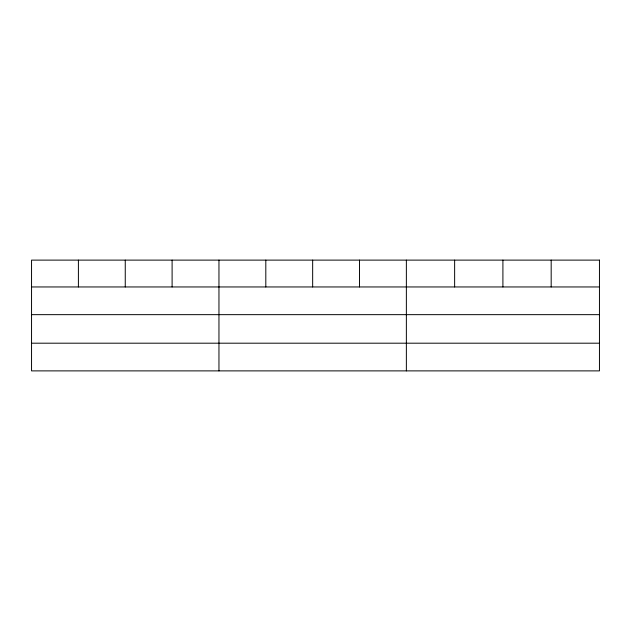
<?xml version="1.0" encoding="UTF-8"?>
<svg xmlns="http://www.w3.org/2000/svg" width="631" height="631" viewBox="0 0 631 631"><rect width="100%" height="100%" fill="white"/><g stroke="black" fill="none" stroke-linecap="round" stroke-linejoin="round"><path stroke-width="0.95" d="M31.55 286.955L599.45 286.955M31.55 314.656L599.45 314.656M31.55 343.193L599.45 343.193M551.178 260.114L551.178 286.955M502.907 260.114L502.907 286.955M454.635 260.114L454.635 286.955M406.364 260.114L406.364 370.886M359.512 260.114L359.512 286.955M312.66 260.114L312.66 286.955M265.809 260.114L265.809 286.955M218.957 260.114L218.957 370.886M172.105 260.114L172.105 286.955M125.254 260.114L125.254 286.955M78.402 260.114L78.402 286.955M599.45 260.114L31.55 260.114L31.55 370.886L599.45 370.886L599.45 260.114"/></g></svg>
